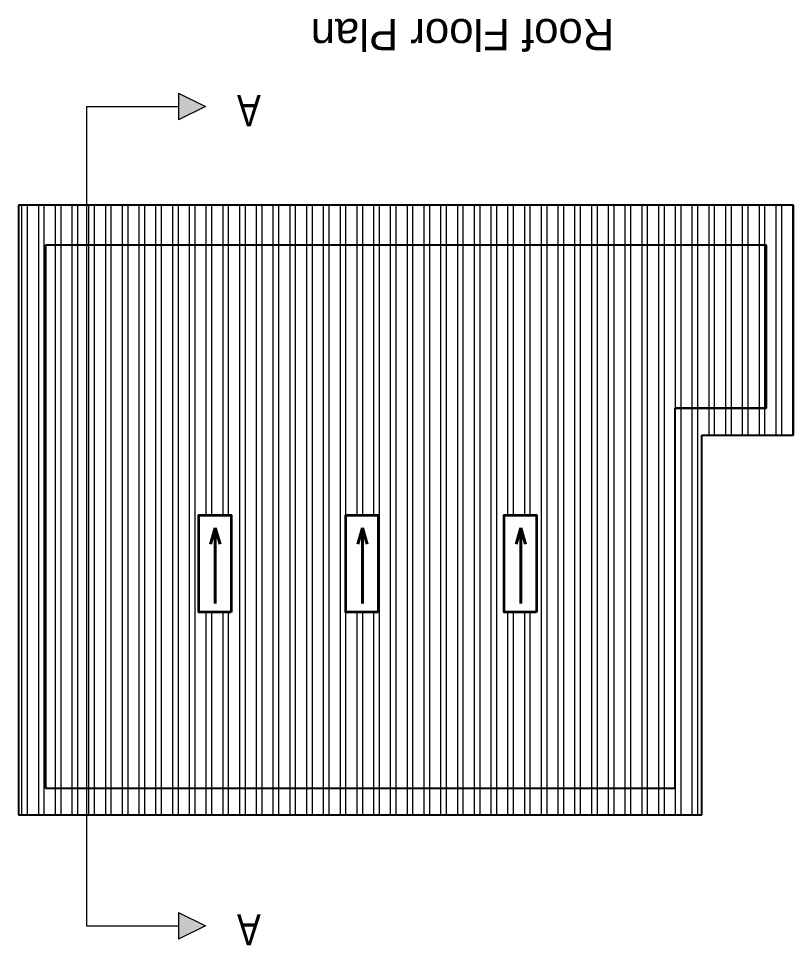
# Model space of a CAD drawing. Header units: inches. Extents: x 376358 to 406049, y -63575 to -53607.
# Drawn here: x 402100.4 to 402447.2, y -60118.1 to -59703.1 of the extents above; entities that cross this region are included whole.
import ezdxf

# ---------------------------------------------------------------- set-up
doc = ezdxf.new("R2010")
doc.units = ezdxf.units.IN
doc.header["$LTSCALE"] = 2
doc.header["$MEASUREMENT"] = 0
doc.layers.get('0').update_dxf_attribs({"linetype": 'CONTINUOUS'})
for name, color, linetype, lineweight in [('DIM_LINE', 173, 'CONTINUOUS', 20), ('door', 20, 'CONTINUOUS', 35), ('WALL - A', 1, 'CONTINUOUS', 40)]:
    doc.layers.add(name, color=color, linetype=linetype, lineweight=lineweight)
doc.styles.get("Standard").update_dxf_attribs({"font": 'ARIALN.TTF'})
pattern_1 = [(270, (801779.454, -120238.1035), (7.5, -9e-16), []), (270, (801776.954, -120240.6035), (7.5, -9e-16), [])]

msp = doc.modelspace()

# ---------------------------------------------------------------- hatches: boundary and pattern name
at = {"linetype": 'ByBlock', "lineweight": 5}
for points in [[(402184.09, -59742.55), (402172.09, -59736.55), (402172.09, -59748.55)], [(402184.09, -60109.29), (402172.09, -60103.29), (402172.09, -60115.29)]]:
    msp.add_hatch(color=7, dxfattribs=at).paths.add_polyline_path(points)
at = {"layer": 'DIM_LINE'}
h = msp.add_hatch(dxfattribs=at)
h.set_pattern_fill('ANSI32', color=256, scale=20, angle=225)
h.set_pattern_definition(pattern_1)
h.paths.add_polyline_path([(402406.22, -59889.64), (402447.22, -59889.64), (402447.22, -59786.64), (402100.45, -59786.64), (402100.45, -60059.64), (402406.22, -60059.64)])
h.paths.add_polyline_path([(402394.22, -60047.64), (402112.45, -60047.64), (402112.45, -59804.64), (402435.22, -59804.64), (402435.22, -59877.64), (402394.22, -59877.64)], flags=16)
h.paths.add_polyline_path([(402332.22, -59968.85), (402317.77, -59968.85), (402317.77, -59925.52), (402332.22, -59925.52)], flags=0)
h.paths.add_polyline_path([(402261.43, -59968.85), (402246.98, -59968.85), (402246.98, -59925.52), (402261.43, -59925.52)], flags=0)
h.paths.add_polyline_path([(402195.54, -59968.85), (402181.09, -59968.85), (402181.09, -59925.52), (402195.54, -59925.52)], flags=0)
h = msp.add_hatch(dxfattribs=at)
h.set_pattern_fill('ANSI32', color=256, scale=20, angle=225)
h.set_pattern_definition(pattern_1)
h.paths.add_polyline_path([(402394.22, -59877.64), (402435.22, -59877.64), (402435.22, -59804.64), (402112.45, -59804.64), (402112.45, -60047.64), (402394.22, -60047.64)])
h.paths.add_polyline_path([(402332.22, -59968.85), (402317.77, -59968.85), (402317.77, -59925.52), (402332.22, -59925.52)], flags=16)
h.paths.add_polyline_path([(402261.43, -59968.85), (402246.98, -59968.85), (402246.98, -59925.52), (402261.43, -59925.52)], flags=16)
h.paths.add_polyline_path([(402195.54, -59968.85), (402181.09, -59968.85), (402181.09, -59925.52), (402195.54, -59925.52)], flags=16)

# ---------------------------------------------------------------- linework, layer by layer
at = {"color": 7, "linetype": 'ByBlock', "lineweight": 5}
for p, q in [((402172.09, -59736.55), (402172.09, -59748.55)), ((402172.09, -59736.55), (402184.09, -59742.55)), ((402130.92, -59742.55), (402130.92, -60109.29)), ((402130.92, -59742.55), (402172.09, -59742.55)), ((402184.09, -59742.55), (402172.09, -59748.55)), ((402172.09, -60103.29), (402172.09, -60115.29)), ((402172.09, -60103.29), (402184.09, -60109.29)), ((402130.92, -60109.29), (402172.09, -60109.29)), ((402184.09, -60109.29), (402172.09, -60115.29))]:
    msp.add_line(p, q, dxfattribs=at)
at = {"ltscale": 0.5}
for p, q in [((402447.22, -59786.64), (402100.45, -59786.64)), ((402100.45, -59786.64), (402100.45, -60059.64)), ((402447.22, -59889.64), (402447.22, -59786.64)), ((402112.45, -60047.64), (402112.45, -59804.64)), ((402435.22, -59804.64), (402112.45, -59804.64)), ((402435.22, -59804.64), (402112.45, -59804.64)), ((402112.45, -59804.64), (402112.45, -60047.64)), ((402435.22, -59877.64), (402435.22, -59804.64)), ((402435.22, -59877.64), (402435.22, -59804.64)), ((402394.22, -60047.64), (402394.22, -59877.64)), ((402435.22, -59877.64), (402394.22, -59877.64)), ((402394.22, -60047.64), (402394.22, -59877.64)), ((402394.22, -59877.64), (402435.22, -59877.64)), ((402406.22, -60059.64), (402406.22, -59889.64)), ((402406.22, -59889.64), (402447.22, -59889.64)), ((402112.45, -60047.64), (402394.22, -60047.64)), ((402112.45, -60047.64), (402394.22, -60047.64)), ((402100.45, -60059.64), (402406.22, -60059.64))]:
    msp.add_line(p, q, dxfattribs=at)
at = {"layer": 'DIM_LINE'}
for points in [[(402195.54, -59925.52), (402181.09, -59925.52), (402181.09, -59968.85), (402195.54, -59968.85)], [(402261.43, -59925.52), (402246.98, -59925.52), (402246.98, -59968.85), (402261.43, -59968.85)], [(402332.22, -59925.52), (402317.77, -59925.52), (402317.77, -59968.85), (402332.22, -59968.85)]]:
    msp.add_lwpolyline(points, close=True, dxfattribs=at)
at = {"layer": 'door', "ltscale": 0.5}
for points in [[(402195.54, -59968.85), (402181.09, -59968.85), (402181.09, -59925.52), (402195.54, -59925.52)], [(402261.43, -59968.85), (402246.98, -59968.85), (402246.98, -59925.52), (402261.43, -59925.52)], [(402332.22, -59968.85), (402317.77, -59968.85), (402317.77, -59925.52), (402332.22, -59925.52)]]:
    msp.add_lwpolyline(points, close=True, dxfattribs=at)
at = {"layer": 'WALL - A'}
for p, q in [((402188.51, -59931.11), (402186.38, -59938.4)), ((402188.51, -59965.08), (402188.51, -59931.11)), ((402188.51, -59931.11), (402190.63, -59938.4)), ((402254.4, -59931.11), (402252.27, -59938.4)), ((402254.4, -59965.08), (402254.4, -59931.11)), ((402254.4, -59931.11), (402256.52, -59938.4)), ((402325.19, -59931.11), (402323.06, -59938.4)), ((402325.19, -59965.08), (402325.19, -59931.11)), ((402325.19, -59931.11), (402327.32, -59938.4))]:
    msp.add_line(p, q, dxfattribs=at)

# ---------------------------------------------------------------- texts
at = {"color": 7, "linetype": 'ByBlock', "lineweight": 5, "char_height": 14, "rotation": 180}
for s, insert, width, attachment_point in [('{\\fArial CE|b0|i0|c0|p34;Roof\\fArial CE|b0|i0|c238|p34; Floor Plan}', (402299.14, -59710.24), 235.547, 5), ('A', (402198.19, -59737.37), 26.5803, 9), ('A', (402198.19, -60104.1), 26.5803, 9)]:
    msp.add_mtext(s, dxfattribs=dict(at, insert=insert, width=width, attachment_point=attachment_point))

doc.saveas('drawing.dxf')
